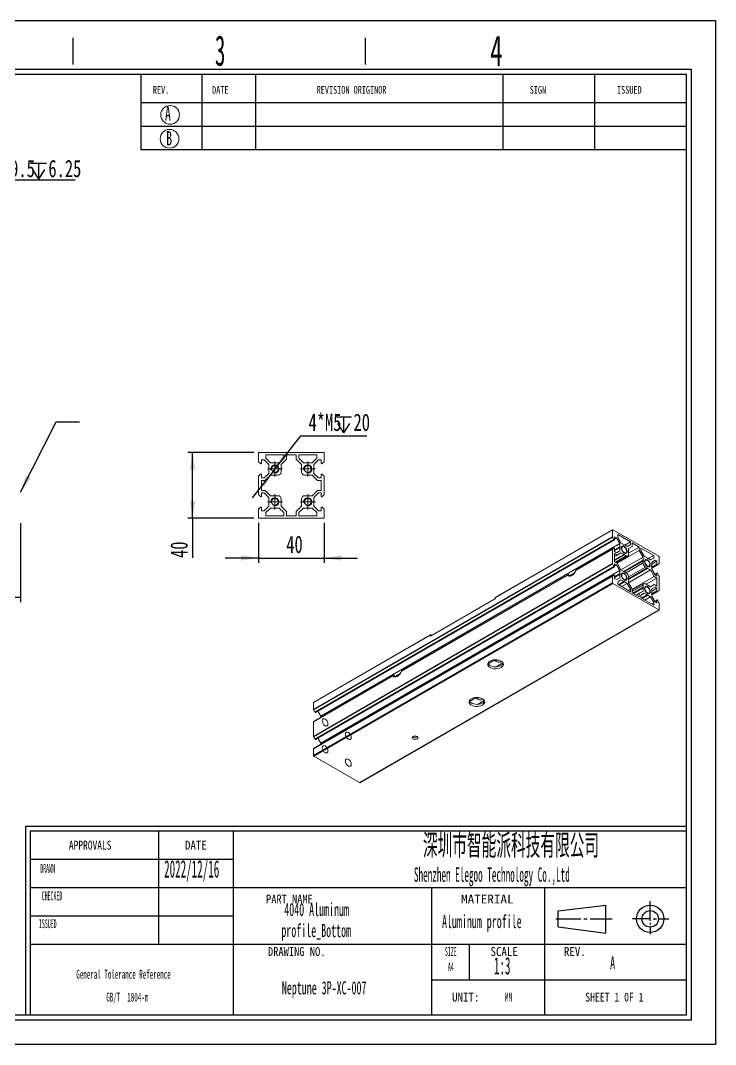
# Model space of a CAD drawing. Header units: millimetres. Extents: x 2 to 295, y 1 to 209.
# Drawn here: x 154.3 to 295.1, y 1.3 to 208.7 of the extents above; entities that cross this region are included whole.
import ezdxf

# ---------------------------------------------------------------- set-up
doc = ezdxf.new("R2010")
doc.units = ezdxf.units.MM
doc.linetypes.add('CENTER', pattern=[10.16, 6.35, -1.27, 1.27, -1.27])
doc.layers.add('DIM', color=5, linetype='Continuous')
doc.layers.add('SLD-0', color=179, linetype='Continuous')
doc.layers.add('中心线', color=1, linetype='CENTER', lineweight=15)
doc.styles.add('SLDTEXTSTYLE0', font='TXT', dxfattribs={"width": 0.56})
doc.styles.add('SLDTEXTSTYLE1', font='TXT', dxfattribs={"width": 0.469})
doc.styles.add('SLDTEXTSTYLE10', font='TXT', dxfattribs={"width": 0.862222})
doc.styles.add('SLDTEXTSTYLE11', font='TXT', dxfattribs={"width": 1.089})
doc.styles.add('SLDTEXTSTYLE12', font='TXT', dxfattribs={"width": 0.56, "bigfont": 'bigfont'})
doc.styles.add('SLDTEXTSTYLE13', font='TXT', dxfattribs={"width": 0.805625})
doc.styles.add('SLDTEXTSTYLE14', font='TXT', dxfattribs={"width": 0.7})
doc.styles.add('SLDTEXTSTYLE3', font='TXT', dxfattribs={"width": 0.484})
doc.styles.add('SLDTEXTSTYLE4', font='TXT', dxfattribs={"width": 0.40535})
doc.styles.add('SLDTEXTSTYLE5', font='TXT', dxfattribs={"width": 0.6})
doc.styles.add('SLDTEXTSTYLE6', font='TXT', dxfattribs={"width": 0.5025})
doc.styles.add('SLDTEXTSTYLE7', font='TXT', dxfattribs={"width": 0.9075})
doc.styles.add('SLDTEXTSTYLE8', font='TXT', dxfattribs={"width": 0.870455})
doc.styles.add('SLDTEXTSTYLE9', font='TXT', dxfattribs={"width": 0.7865})
doc.dimstyles.new('SLDDIMSTYLE0', dxfattribs={"dimtxt": 3.5, "dimasz": 3.5, "dimexe": 0, "dimexo": 0.0625, "dimgap": 0.875, "dimtad": 2, "dimlfac": 3, "dimrnd": 1e-09, "dimzin": 12, "dimdsep": 46, "dimtxsty": 'SLDTEXTSTYLE1', "dimsah": 1, "dimcen": 0.09, "dimadec": 0, "dimazin": 3, "dimtfac": 1, "dimtofl": 0, "dimtmove": 0, "dimatfit": 3, "dimfxl": 0, "dimfrac": 2, "dimtolj": 1, "dimtzin": 12, "dimarcsym": 0})
doc.dimstyles.new('SLDDIMSTYLE1', dxfattribs={"dimtxt": 3.5, "dimasz": 3.5, "dimexe": 0, "dimexo": 0.0625, "dimgap": 0.875, "dimtad": 2, "dimlfac": 3, "dimrnd": 1e-09, "dimzin": 12, "dimdsep": 46, "dimtxsty": 'SLDTEXTSTYLE1', "dimsah": 1, "dimcen": 0.09, "dimadec": 0, "dimazin": 3, "dimtfac": 1, "dimtmove": 0, "dimatfit": 0, "dimfxl": 0, "dimfrac": 2, "dimtolj": 1, "dimtzin": 12, "dimarcsym": 0})
doc.dimstyles.new('SLDDIMSTYLE4', dxfattribs={"dimtxt": 0.18, "dimasz": 3.5, "dimexe": 0, "dimexo": 0.0625, "dimgap": 0, "dimtad": 0, "dimtih": 1, "dimtoh": 1, "dimdec": 0, "dimrnd": 1e-09, "dimzin": 0, "dimdsep": 46, "dimtxsty": 'Standard', "dimsah": 1, "dimcen": 0.09, "dimadec": 0, "dimazin": 0, "dimtfac": 3.5, "dimtdec": 0, "dimtofl": 0, "dimtmove": 0, "dimatfit": 3, "dimfxl": 0, "dimfrac": 2, "dimtolj": 1, "dimtzin": 0, "dimarcsym": 0})
doc.dimstyles.new('SLDDIMSTYLE6', dxfattribs={"dimtxt": 3.5, "dimasz": 3.5, "dimexe": 0, "dimexo": 0.0625, "dimgap": 0.875, "dimtad": 0, "dimtih": 1, "dimtoh": 1, "dimlfac": 3, "dimrnd": 1e-09, "dimzin": 12, "dimdsep": 46, "dimtxsty": 'SLDTEXTSTYLE1', "dimsah": 1, "dimcen": 0, "dimadec": 0, "dimazin": 3, "dimtfac": 1, "dimtmove": 0, "dimatfit": 3, "dimfxl": 0, "dimfrac": 2, "dimtolj": 1, "dimtzin": 12, "dimarcsym": 0})
doc.dimstyles.new('SLDDIMSTYLE7', dxfattribs={"dimtxt": 3.5, "dimasz": 3.5, "dimexe": 0, "dimexo": 0.0625, "dimgap": 0.875, "dimtad": 0, "dimtih": 1, "dimtoh": 1, "dimlfac": 3, "dimrnd": 1e-09, "dimzin": 12, "dimdsep": 46, "dimtxsty": 'SLDTEXTSTYLE1', "dimsah": 1, "dimcen": 0, "dimadec": 0, "dimazin": 3, "dimtfac": 1, "dimtofl": 0, "dimtmove": 0, "dimatfit": 3, "dimfxl": 0, "dimfrac": 2, "dimtolj": 1, "dimtzin": 12, "dimarcsym": 0})

# ---------------------------------------------------------------- blocks, each defined once
blk = doc.blocks.new('SW_NOTE_0')
at = {"layer": 'SLD-0', "color": 0, "char_height": 2.6458, "attachment_point": 2, "style": 'SLDTEXTSTYLE0'}
for s, insert in [('4040 Aluminum', (8.17, 3.41)), ('profile_Bottom', (8.09, -0.85))]:
    blk.add_mtext(s, dxfattribs=dict(at, insert=insert))
blk = doc.blocks.new('SW_NOTE_3')
at = {"layer": 'SLD-0', "color": 0, "char_height": 1.7927, "attachment_point": 2, "style": 'SLDTEXTSTYLE3'}
for s, insert in [('General Tolerance Reference', (12.75, 2.31)), ('GB/T  1804-m', (13.51, -2.32))]:
    blk.add_mtext(s, dxfattribs=dict(at, insert=insert))
blk = doc.blocks.new('_D')
at = {"layer": 'DIM'}
for p, q in [((68.64, 106.86), (68.64, 90.86)), ((154.31, 106.86), (154.31, 90.86)), ((68.64, 91.86), (154.31, 91.86))]:
    blk.add_line(p, q, dxfattribs=at)
for points in [[(68.64, 91.86), (72.14, 91.32), (72.14, 92.39)], [(154.31, 91.86), (150.81, 92.39), (150.81, 91.32)]]:
    blk.add_solid(points, dxfattribs=at)
at = {"layer": 'DIM', "insert": (109.02, 96.37), "char_height": 3.5, "attachment_point": 1, "style": 'SLDTEXTSTYLE14'}
blk.add_mtext('257', dxfattribs=at)
blk = doc.blocks.new('SW_SYMBOL_HOLE_SPOT')
at = {"layer": 'DIM', "color": 0}
for p, q in [((0, 875), (0, 75)), ((1600, 75), (1600, 875)), ((0, 75), (1600, 75))]:
    blk.add_line(p, q, dxfattribs=at)
blk = doc.blocks.new('SW_SYMBOL_HOLE_DEPTH')
at = {"layer": 'DIM', "color": 0}
for p, q in [((0, 875), (800, 875)), ((100, 555), (400, 75)), ((400, 875), (400, 75)), ((700, 555), (400, 75))]:
    blk.add_line(p, q, dxfattribs=at)
blk = doc.blocks.new('_D_11')
at = {"layer": 'DIM'}
for p, q in [((118.73, 168.38), (129.17, 176.37)), ((129.17, 176.37), (165.42, 176.37)), ((117.48, 167.41), (118.73, 168.38))]:
    blk.add_line(p, q, dxfattribs=at)
blk.add_solid([(118.73, 168.38), (121.84, 170.08), (121.18, 170.93)], dxfattribs=at)
at = {"layer": 'DIM', "xscale": 0.004072727272727273, "yscale": 0.004072727272727273, "zscale": 0.004072727272727273}
for name, p in [('SW_SYMBOL_HOLE_SPOT', (141.43, 176.23)), ('SW_SYMBOL_HOLE_DEPTH', (156.31, 176.23))]:
    blk.add_blockref(name, p, dxfattribs=at)
at = {"layer": 'DIM', "char_height": 3.5, "attachment_point": 1, "style": 'SLDTEXTSTYLE14'}
for s, insert in [('2*', (130.75, 180.45)), ('%%c', (133.48, 180.45)), ('%%c', (148.35, 180.45)), ('5.2', (137.35, 180.45)), ('9.5', (152.22, 180.45)), ('6.25', (159.97, 180.45))]:
    blk.add_mtext(s, dxfattribs=dict(at, insert=insert))
blk = doc.blocks.new('_D_14')
at = {"layer": 'DIM'}
for p, q in [((202.51, 106.96), (202.51, 98.81)), ((215.85, 106.96), (215.85, 98.81)), ((202.51, 99.81), (195.78, 99.81)), ((202.51, 99.81), (215.85, 99.81)), ((215.85, 99.81), (222.58, 99.81))]:
    blk.add_line(p, q, dxfattribs=at)
for points in [[(202.51, 99.81), (199.01, 100.35), (199.01, 99.28)], [(215.85, 99.81), (219.35, 99.28), (219.35, 100.35)]]:
    blk.add_solid(points, dxfattribs=at)
at = {"layer": 'DIM', "insert": (208.15, 104.33), "char_height": 3.5, "attachment_point": 1, "style": 'SLDTEXTSTYLE14'}
blk.add_mtext('40', dxfattribs=at)
blk = doc.blocks.new('_D_15')
at = {"layer": 'DIM'}
for p, q in [((201.61, 121.19), (188.18, 121.19)), ((189.18, 107.86), (189.18, 121.19)), ((201.61, 107.86), (188.18, 107.86)), ((189.18, 107.86), (189.18, 99.83))]:
    blk.add_line(p, q, dxfattribs=at)
for points in [[(189.18, 121.19), (188.64, 117.69), (189.72, 117.69)], [(189.18, 107.86), (189.72, 111.36), (188.64, 111.36)]]:
    blk.add_solid(points, dxfattribs=at)
at = {"layer": 'DIM', "insert": (184.67, 99.83), "char_height": 3.5, "attachment_point": 1, "rotation": 90, "style": 'SLDTEXTSTYLE14'}
blk.add_mtext('40', dxfattribs=at)
blk = doc.blocks.new('_D_16')
at = {"layer": 'DIM'}
for p, q in [((206.28, 118.41), (211.07, 124.54)), ((211.07, 124.54), (224.49, 124.54)), ((205.42, 117.3), (206.28, 118.41)), ((205.42, 117.3), (201.27, 112))]:
    blk.add_line(p, q, dxfattribs=at)
for points in [[(206.28, 118.41), (208.86, 120.83), (208.01, 121.5)], [(205.42, 117.3), (202.84, 114.88), (203.69, 114.21)]]:
    blk.add_solid(points, dxfattribs=at)
at = {"layer": 'DIM', "xscale": 0.004072727272727273, "yscale": 0.004072727272727273, "zscale": 0.004072727272727273}
blk.add_blockref('SW_SYMBOL_HOLE_DEPTH', (218.1, 124.83), dxfattribs=at)
at = {"layer": 'DIM', "char_height": 3.5, "attachment_point": 1, "style": 'SLDTEXTSTYLE14'}
for s, insert in [('4*M5', (212.66, 129.05)), ('20', (221.77, 129.05))]:
    blk.add_mtext(s, dxfattribs=dict(at, insert=insert))
blk = doc.blocks.new('SW_CENTERMARKSYMBOL_9')
at = {"layer": '中心线', "color": 0}
for p, q in [((-0.83, 0), (-1.53, 0)), ((0, 0), (-0.83, 0)), ((0, 0.83), (0, 1.53)), ((0, 0), (0, 0.83)), ((0, 0), (0, -0.83)), ((0, 0), (0.83, 0)), ((0.83, 0), (1.53, 0)), ((0, -0.83), (0, -1.53))]:
    blk.add_line(p, q, dxfattribs=at)
blk = doc.blocks.new('SW_CENTERMARKSYMBOL_10')
at = {"layer": '中心线', "color": 0}
for p, q in [((-0.83, 0), (-1.53, 0)), ((0, 0), (-0.83, 0)), ((0, 0.83), (0, 1.53)), ((0, 0), (0, 0.83)), ((0, 0), (0, -0.83)), ((0, 0), (0.83, 0)), ((0.83, 0), (1.53, 0)), ((0, -0.83), (0, -1.53))]:
    blk.add_line(p, q, dxfattribs=at)
blk = doc.blocks.new('SW_CENTERMARKSYMBOL_11')
at = {"layer": '中心线', "color": 0}
for p, q in [((-0.83, 0), (-1.53, 0)), ((0, 0), (-0.83, 0)), ((0, 0.83), (0, 1.53)), ((0, 0), (0, 0.83)), ((0, 0), (0, -0.83)), ((0, 0), (0.83, 0)), ((0.83, 0), (1.53, 0)), ((0, -0.83), (0, -1.53))]:
    blk.add_line(p, q, dxfattribs=at)
blk = doc.blocks.new('SW_CENTERMARKSYMBOL_12')
at = {"layer": '中心线', "color": 0}
for p, q in [((-0.83, 0), (-1.53, 0)), ((0, 0), (-0.83, 0)), ((0, 0.83), (0, 1.53)), ((0, 0), (0, 0.83)), ((0, 0), (0, -0.83)), ((0, 0), (0.83, 0)), ((0.83, 0), (1.53, 0)), ((0, -0.83), (0, -1.53))]:
    blk.add_line(p, q, dxfattribs=at)

msp = doc.modelspace()

# ---------------------------------------------------------------- linework, layer by layer
at = {"color": 7, "linetype": 'Continuous', "lineweight": 15}
for p, q in [((202.5131, 121.0893), (202.5131, 119.3956)), ((215.7464, 121.1893), (202.6131, 121.1893)), ((204.0131, 120.6893), (204.0131, 120.0429)), ((207.6798, 120.6893), (204.0131, 120.6893)), ((207.6798, 120.0429), (207.6798, 120.6893)), ((210.1798, 120.6893), (208.1798, 120.6893)), ((208.1798, 120.6893), (208.1798, 119.8358)), ((210.1798, 119.8358), (210.1798, 120.6893)), ((214.3464, 120.6893), (210.6798, 120.6893)), ((210.6798, 120.6893), (210.6798, 120.0429)), ((214.3464, 120.0429), (214.3464, 120.6893)), ((215.8464, 119.3956), (215.8464, 121.0893)), ((202.5411, 119.328), (202.9424, 118.9267)), ((203.1131, 119.6893), (203.6595, 119.6893)), ((203.1131, 118.9974), (203.1131, 119.6893)), ((203.6595, 119.6893), (204.5964, 118.7524)), ((204.0131, 120.0429), (204.95, 119.106)), ((204.5964, 118.7524), (204.5964, 117.956)), ((204.95, 119.106), (205.7464, 119.106)), ((205.7464, 119.106), (205.8464, 119.006)), ((205.8464, 119.006), (205.9464, 119.106)), ((205.9464, 119.106), (206.7429, 119.106)), ((206.7429, 119.106), (207.6798, 120.0429)), ((208.1798, 119.8358), (207.0964, 118.7524)), ((207.0964, 118.7524), (207.0964, 117.956)), ((211.2631, 118.7524), (210.1798, 119.8358)), ((210.6798, 120.0429), (211.6167, 119.106)), ((211.2631, 117.956), (211.2631, 118.7524)), ((211.6167, 119.106), (212.4131, 119.106)), ((212.4131, 119.106), (212.5131, 119.006)), ((212.5131, 119.006), (212.6131, 119.106)), ((212.6131, 119.106), (213.4095, 119.106)), ((213.4095, 119.106), (214.3464, 120.0429)), ((213.7631, 118.7524), (214.7, 119.6893)), ((213.7631, 117.956), (213.7631, 118.7524)), ((214.7, 119.6893), (215.2464, 119.6893)), ((215.2464, 119.6893), (215.2464, 118.9974)), ((215.4171, 118.9267), (215.8184, 119.328)), ((202.5131, 116.3164), (202.5131, 112.7289)), ((202.9424, 116.7853), (202.5411, 116.384)), ((203.1131, 116.0226), (203.1131, 116.7146)), ((204.5964, 116.9595), (203.6595, 116.0226)), ((204.95, 116.606), (203.8667, 115.5226)), ((204.5964, 117.956), (204.6964, 117.856)), ((204.6964, 117.856), (204.5964, 117.756)), ((204.5964, 117.756), (204.5964, 116.9595)), ((205.7464, 116.606), (204.95, 116.606)), ((205.8464, 116.706), (205.7464, 116.606)), ((205.9464, 116.606), (205.8464, 116.706)), ((206.4298, 116.606), (205.9464, 116.606)), ((207.0964, 117.956), (206.9964, 117.856)), ((206.9964, 117.856), (207.0964, 117.756)), ((207.0964, 117.756), (207.0964, 117.2726)), ((211.3631, 117.856), (211.2631, 117.956)), ((211.2631, 117.756), (211.3631, 117.856)), ((211.2631, 117.2726), (211.2631, 117.756)), ((212.4131, 116.606), (211.9298, 116.606)), ((212.5131, 116.706), (212.4131, 116.606)), ((212.6131, 116.606), (212.5131, 116.706)), ((213.4095, 116.606), (212.6131, 116.606)), ((214.4929, 115.5226), (213.4095, 116.606)), ((213.6631, 117.856), (213.7631, 117.956)), ((213.7631, 117.756), (213.6631, 117.856)), ((213.7631, 116.9595), (213.7631, 117.756)), ((214.7, 116.0226), (213.7631, 116.9595)), ((215.2464, 116.7146), (215.2464, 116.0226)), ((215.8184, 116.384), (215.4171, 116.7853)), ((215.8464, 112.7289), (215.8464, 116.3164)), ((203.6595, 116.0226), (203.1131, 116.0226)), ((203.8667, 115.5226), (203.1131, 115.5226)), ((203.1131, 115.5226), (203.1131, 113.5226)), ((215.2464, 115.5226), (214.4929, 115.5226)), ((215.2464, 116.0226), (214.7, 116.0226)), ((215.2464, 113.5226), (215.2464, 115.5226)), ((202.5411, 112.6613), (202.9424, 112.26)), ((203.1131, 113.5226), (203.8667, 113.5226)), ((203.1131, 113.0226), (203.6595, 113.0226)), ((203.1131, 112.3307), (203.1131, 113.0226)), ((203.6595, 113.0226), (204.5964, 112.0858)), ((203.8667, 113.5226), (204.95, 112.4393)), ((204.5964, 112.0858), (204.5964, 111.2893)), ((204.95, 112.4393), (205.7464, 112.4393)), ((205.7464, 112.4393), (205.8464, 112.3393)), ((205.8464, 112.3393), (205.9464, 112.4393)), ((205.9464, 112.4393), (206.4298, 112.4393)), ((211.9298, 112.4393), (212.4131, 112.4393)), ((212.4131, 112.4393), (212.5131, 112.3393)), ((212.5131, 112.3393), (212.6131, 112.4393)), ((212.6131, 112.4393), (213.4095, 112.4393)), ((213.4095, 112.4393), (214.4929, 113.5226)), ((213.7631, 112.0858), (214.7, 113.0226)), ((213.7631, 111.2893), (213.7631, 112.0858)), ((214.4929, 113.5226), (215.2464, 113.5226)), ((214.7, 113.0226), (215.2464, 113.0226)), ((215.2464, 113.0226), (215.2464, 112.3307)), ((215.4171, 112.26), (215.8184, 112.6613)), ((202.9424, 110.1186), (202.5411, 109.7173)), ((203.1131, 109.356), (203.1131, 110.0479)), ((204.5964, 110.2929), (203.6595, 109.356)), ((204.95, 109.9393), (204.0131, 109.0024)), ((204.5964, 111.2893), (204.6964, 111.1893)), ((204.6964, 111.1893), (204.5964, 111.0893)), ((204.5964, 111.0893), (204.5964, 110.2929)), ((205.7464, 109.9393), (204.95, 109.9393)), ((205.8464, 110.0393), (205.7464, 109.9393)), ((205.9464, 109.9393), (205.8464, 110.0393)), ((206.7429, 109.9393), (205.9464, 109.9393)), ((206.2631, 111.7222), (206.2631, 111.7518)), ((207.6798, 109.0024), (206.7429, 109.9393)), ((207.0964, 111.2893), (206.9964, 111.1893)), ((206.9964, 111.1893), (207.0964, 111.0893)), ((207.0964, 111.7726), (207.0964, 111.2893)), ((207.0964, 111.0893), (207.0964, 110.2929)), ((207.0964, 110.2929), (208.1798, 109.2095)), ((210.1798, 109.2095), (211.2631, 110.2929)), ((211.6167, 109.9393), (210.6798, 109.0024)), ((211.2631, 111.2893), (211.2631, 111.7726)), ((211.3631, 111.1893), (211.2631, 111.2893)), ((211.2631, 111.0893), (211.3631, 111.1893)), ((211.2631, 110.2929), (211.2631, 111.0893)), ((212.4131, 109.9393), (211.6167, 109.9393)), ((212.5131, 110.0393), (212.4131, 109.9393)), ((212.6131, 109.9393), (212.5131, 110.0393)), ((213.4095, 109.9393), (212.6131, 109.9393)), ((214.3464, 109.0024), (213.4095, 109.9393)), ((213.6631, 111.1893), (213.7631, 111.2893)), ((213.7631, 111.0893), (213.6631, 111.1893)), ((213.7631, 110.2929), (213.7631, 111.0893)), ((214.7, 109.356), (213.7631, 110.2929)), ((215.2464, 110.0479), (215.2464, 109.356)), ((215.8184, 109.7173), (215.4171, 110.1186)), ((202.5131, 109.6497), (202.5131, 107.956)), ((202.6131, 107.856), (215.7464, 107.856)), ((203.6595, 109.356), (203.1131, 109.356)), ((204.0131, 109.0024), (204.0131, 108.356)), ((204.0131, 108.356), (207.6798, 108.356)), ((207.6798, 108.356), (207.6798, 109.0024)), ((208.1798, 109.2095), (208.1798, 108.356)), ((208.1798, 108.356), (210.1798, 108.356)), ((210.1798, 108.356), (210.1798, 109.2095)), ((210.6798, 109.0024), (210.6798, 108.356)), ((210.6798, 108.356), (214.3464, 108.356)), ((214.3464, 108.356), (214.3464, 109.0024)), ((215.2464, 109.356), (214.7, 109.356)), ((215.8464, 107.956), (215.8464, 109.6497)), ((213.6572, 69.1477), (274.2327, 104.1172)), ((213.677, 69.0811), (274.2525, 104.0505)), ((250.5446, 91.8254), (274.2327, 105.5002)), ((274.2534, 105.546), (250.5653, 91.8711)), ((274.2327, 104.1172), (274.2327, 105.5002)), ((274.5363, 103.5591), (274.2525, 104.0505)), ((274.3034, 105.541), (283.5901, 100.1799)), ((275.0434, 103.8891), (274.657, 104.1121)), ((274.657, 104.1121), (274.657, 103.5471)), ((274.657, 103.666), (275.0434, 103.8891)), ((275.7058, 102.7416), (275.0434, 103.8891)), ((275.2934, 104.0334), (275.2934, 104.5613)), ((275.2934, 104.5613), (277.8861, 103.0645)), ((275.9558, 102.886), (275.2934, 104.0334)), ((213.9608, 68.5896), (274.5363, 103.5591)), ((214.0608, 68.5319), (274.6363, 103.5014)), ((215.1304, 67.7721), (275.7058, 102.7416)), ((266.8971, 97.4005), (274.2525, 101.6467)), ((267.2742, 97.6183), (274.5363, 101.8105)), ((274.2525, 101.6467), (274.5363, 101.8105)), ((274.657, 101.4858), (275.7058, 102.0913)), ((274.657, 101.3225), (275.7766, 101.9688)), ((274.657, 101.3225), (275.7058, 101.928)), ((274.657, 101.6831), (274.657, 101.1181)), ((275.7058, 102.0913), (275.7058, 102.7416)), ((275.7766, 101.9688), (275.7058, 102.0913)), ((275.7058, 101.928), (275.7766, 101.9688)), ((275.7058, 101.2776), (275.7058, 101.928)), ((276.519, 102.5609), (275.9558, 102.886)), ((276.5897, 102.4384), (276.519, 102.5609)), ((276.6604, 102.4792), (276.5897, 102.4384)), ((276.5897, 102.4384), (276.6604, 102.4792)), ((277.2236, 102.1541), (276.6604, 102.4792)), ((276.7663, 102.4181), (277.8861, 103.0645)), ((277.2235, 102.1542), (277.8861, 102.5367)), ((277.8861, 102.5367), (277.2236, 102.1541)), ((277.4736, 101.7211), (278.2396, 102.1635)), ((277.4736, 100.7854), (279.6539, 102.044)), ((277.4736, 101.0708), (277.4736, 101.7211)), ((277.8861, 103.0645), (277.8861, 102.5367)), ((278.2396, 102.8604), (279.6539, 102.044)), ((278.2396, 102.1635), (278.2396, 102.8604)), ((279.6539, 102.044), (279.6539, 101.3471)), ((280.0074, 101.8399), (282.6001, 100.3432)), ((280.0074, 101.3121), (280.0074, 101.8399)), ((266.8515, 97.3418), (274.2327, 101.6029)), ((274.2327, 98.6736), (274.2327, 101.6029)), ((274.657, 101.1181), (275.0434, 100.8951)), ((274.657, 100.7099), (275.1898, 100.4023)), ((274.657, 99.0768), (274.657, 100.7099)), ((274.657, 99.4446), (276.519, 100.5195)), ((274.657, 99.2813), (276.6604, 100.4379)), ((274.657, 100.0947), (275.1898, 100.4023)), ((275.0168, 98.869), (277.3355, 100.2076)), ((275.0433, 100.8951), (275.7058, 101.2776)), ((275.0434, 100.8951), (275.7058, 101.2776)), ((275.1891, 98.7696), (279.6539, 101.3471)), ((275.1898, 100.4023), (275.9558, 100.8446)), ((275.9555, 97.443), (280.4199, 100.0202)), ((275.9558, 100.8446), (276.519, 100.5195)), ((276.519, 100.5195), (276.5897, 100.5603)), ((276.5897, 100.5603), (276.6604, 100.4379)), ((276.6604, 100.4379), (277.0022, 100.2406)), ((277.4029, 101.0299), (277.4736, 101.0708)), ((277.4736, 100.9075), (277.4029, 101.0299)), ((277.4736, 100.5128), (277.4736, 100.9075)), ((279.6539, 101.3471), (280.4199, 100.0202)), ((280.6699, 100.1646), (280.0074, 101.3121)), ((280.4199, 100.0202), (280.4199, 99.3699)), ((281.2331, 99.8395), (280.6699, 100.1646)), ((281.3038, 99.717), (281.2331, 99.8395)), ((281.3745, 99.7579), (281.3038, 99.717)), ((281.3038, 99.717), (281.3745, 99.7579)), ((281.9377, 99.4327), (281.3745, 99.7579)), ((281.4804, 99.6967), (282.6001, 100.3432)), ((281.9375, 99.4328), (282.6001, 99.8153)), ((282.6001, 99.8153), (281.9377, 99.4327)), ((282.6001, 100.3432), (282.6001, 99.8153)), ((283.6608, 100.0575), (283.6608, 98.6745)), ((213.6572, 63.7041), (274.2327, 98.6736)), ((213.677, 63.6375), (274.2525, 98.6069)), ((213.9608, 63.146), (274.5363, 98.1155)), ((214.0608, 63.0883), (274.6363, 98.0578)), ((274.5363, 98.1155), (274.2525, 98.6069)), ((275.1898, 98.7692), (274.657, 99.0768)), ((275.0434, 98.4454), (274.657, 98.6685)), ((274.657, 98.6685), (274.657, 98.1035)), ((274.657, 98.2224), (275.0434, 98.4454)), ((275.7058, 97.298), (275.0434, 98.4454)), ((275.9558, 97.4424), (275.1898, 98.7692)), ((276.5184, 97.1176), (280.4199, 99.3699)), ((276.5894, 96.9953), (280.4906, 99.2474)), ((276.5894, 96.9953), (280.4199, 99.2066)), ((277.4733, 95.4644), (281.3745, 97.7165)), ((277.4736, 95.6279), (281.2331, 97.7981)), ((280.4199, 99.3699), (280.4906, 99.2474)), ((280.4906, 99.2474), (280.4199, 99.2066)), ((280.4199, 99.2066), (280.4199, 98.8119)), ((280.8913, 97.9954), (281.2331, 97.7981)), ((281.2331, 97.7981), (281.3038, 97.839)), ((281.3038, 97.839), (281.3745, 97.7165)), ((281.3745, 97.7165), (281.9377, 97.3914)), ((282.1877, 98.3494), (282.1169, 98.3086)), ((282.1169, 98.3086), (282.1877, 98.1861)), ((282.8501, 99.3823), (282.1877, 98.9997)), ((282.1877, 98.5537), (283.2365, 99.1592)), ((282.1877, 98.9997), (282.1877, 98.3494)), ((282.1877, 97.7917), (283.3572, 98.4668)), ((282.1877, 98.1861), (282.1877, 97.5358)), ((282.1877, 97.5358), (282.8501, 96.3883)), ((283.2365, 99.1592), (282.8501, 99.3823)), ((283.2365, 98.5943), (283.2365, 99.1592)), ((283.641, 98.6307), (283.3572, 98.4668)), ((213.6572, 61.1898), (274.2327, 96.1593)), ((213.677, 61.2336), (274.2525, 96.2031)), ((213.9608, 61.3974), (274.5363, 96.3669)), ((215.1304, 62.3285), (275.7058, 97.298)), ((231.4961, 76.9316), (265.1148, 96.3392)), ((231.5418, 76.9903), (265.1088, 96.3681)), ((231.9189, 77.2081), (265.2991, 96.478)), ((265.4842, 96.1904), (266.5685, 96.8164)), ((265.6787, 96.1394), (266.2876, 96.4909)), ((265.6787, 96.1394), (266.2876, 96.4909)), ((274.2327, 94.7763), (274.2327, 96.1593)), ((274.2525, 96.2031), (274.5363, 96.3669)), ((274.657, 96.0422), (275.7058, 96.6477)), ((274.657, 95.8789), (275.7766, 96.5252)), ((274.657, 95.8789), (275.7058, 96.4844)), ((274.657, 96.2395), (274.657, 95.6745)), ((274.657, 95.6745), (275.0434, 95.4515)), ((275.0433, 95.4515), (275.7058, 95.834)), ((275.0434, 95.4515), (275.7058, 95.834)), ((275.2934, 95.0185), (275.9558, 95.401)), ((275.7058, 96.6477), (275.7058, 97.298)), ((275.7766, 96.5252), (275.7058, 96.6477)), ((275.7058, 96.4844), (275.7766, 96.5252)), ((275.7058, 95.834), (275.7058, 96.4844)), ((276.519, 97.1173), (275.9558, 97.4424)), ((275.9558, 95.401), (276.519, 95.0759)), ((276.5897, 96.9948), (276.519, 97.1173)), ((276.6604, 97.0356), (276.5897, 96.9948)), ((276.5897, 96.9948), (276.6604, 97.0356)), ((277.0022, 96.8383), (276.6604, 97.0356)), ((277.4029, 95.5863), (277.4736, 95.6272)), ((277.4736, 95.4639), (277.4029, 95.5863)), ((277.4736, 94.8144), (281.9377, 97.3914)), ((277.4736, 95.6272), (277.4736, 96.0218)), ((277.4736, 94.8135), (277.4736, 95.4639)), ((278.2393, 93.4873), (282.7037, 96.0646)), ((281.0559, 94.4982), (283.2365, 95.757)), ((281.9377, 97.3914), (282.7037, 96.0646)), ((282.7037, 96.0646), (283.2365, 95.757)), ((283.2572, 96.776), (282.784, 96.5028)), ((282.8501, 96.3883), (283.2365, 96.1653)), ((283.2365, 96.1653), (283.2365, 96.7302)), ((283.2365, 95.757), (283.2365, 94.1239)), ((283.3572, 96.7183), (283.641, 96.2268)), ((283.6608, 96.1602), (283.6608, 93.2309)), ((213.6572, 59.8068), (274.2327, 94.7763)), ((213.7279, 59.6843), (274.3034, 94.6538)), ((283.5901, 89.2927), (274.3034, 94.6538)), ((275.2934, 94.4906), (275.2934, 95.0185)), ((277.8861, 92.9939), (275.2934, 94.4906)), ((275.3992, 94.4295), (276.519, 95.0759)), ((275.5407, 94.3478), (276.6604, 94.9943)), ((276.1038, 94.0227), (277.2236, 94.6692)), ((276.519, 95.0759), (276.5897, 95.1167)), ((276.5897, 95.1167), (276.6604, 94.9943)), ((276.6604, 94.9943), (277.2236, 94.6692)), ((277.2236, 94.6692), (277.8861, 93.5217)), ((277.4289, 93.2578), (277.8861, 93.5217)), ((278.2396, 93.4867), (277.4736, 94.8135)), ((277.8861, 93.5217), (277.8861, 92.9939)), ((280.558, 94.6262), (278.2396, 93.2878)), ((278.2396, 92.7898), (278.2396, 93.4867)), ((278.3454, 92.7287), (280.4199, 93.9263)), ((278.4868, 92.6471), (280.4906, 93.8038)), ((278.4868, 92.6471), (280.4199, 93.763)), ((280.4199, 94.321), (280.4199, 93.9263)), ((280.4199, 93.9263), (280.4906, 93.8038)), ((280.4906, 93.8038), (280.4199, 93.763)), ((280.4199, 93.763), (280.4199, 93.1127)), ((281.2331, 94.3959), (280.8913, 94.5932)), ((281.3038, 94.2734), (281.2331, 94.3959)), ((281.3745, 94.3143), (281.3038, 94.2734)), ((281.3038, 94.2734), (281.3745, 94.3143)), ((281.9377, 93.9891), (281.3745, 94.3143)), ((281.9375, 93.9892), (282.7037, 94.4315)), ((282.7037, 94.4315), (281.9377, 93.9891)), ((282.8501, 93.9387), (282.1877, 93.5561)), ((282.1877, 93.1101), (283.2365, 93.7156)), ((282.1877, 93.5561), (282.1877, 92.9058)), ((283.2365, 94.1239), (282.7037, 94.4315)), ((283.2365, 93.7156), (282.8501, 93.9387)), ((283.2365, 93.1507), (283.2365, 93.7156)), ((237.3453, 84.015), (250.5446, 91.6348)), ((250.5446, 91.6348), (250.5446, 91.8254)), ((279.6539, 91.9733), (278.2396, 92.7898)), ((279.0501, 92.3219), (280.4199, 93.1127)), ((279.0502, 92.3218), (279.6539, 92.6703)), ((280.4199, 93.1127), (279.6539, 92.6703)), ((279.6539, 92.6703), (279.6539, 91.9733)), ((280.0074, 92.2971), (280.6699, 92.6797)), ((280.0074, 91.7692), (280.0074, 92.2971)), ((282.6001, 90.2725), (280.0074, 91.7692)), ((280.1133, 91.7081), (281.2331, 92.3545)), ((280.2547, 91.6265), (281.3745, 92.2729)), ((280.6699, 92.6797), (281.2331, 92.3545)), ((280.8179, 91.3014), (281.9377, 91.9478)), ((281.2331, 92.3545), (281.3038, 92.3954)), ((281.3038, 92.3954), (281.3745, 92.2729)), ((281.3745, 92.2729), (281.9377, 91.9478)), ((281.9377, 91.9478), (282.6001, 90.8003)), ((282.1877, 92.9058), (282.1169, 92.865)), ((282.1169, 92.865), (282.1877, 92.7425)), ((282.1877, 92.348), (283.3572, 93.0232)), ((282.1877, 92.7425), (282.1877, 92.0922)), ((282.1877, 92.0922), (282.8501, 90.9447)), ((283.2572, 91.3324), (282.784, 91.0592)), ((283.2365, 90.7217), (283.2365, 91.2866)), ((283.641, 93.1871), (283.3572, 93.0232)), ((283.3572, 91.2747), (283.641, 90.7832)), ((223.0146, 54.3233), (283.5901, 89.2927)), ((223.0646, 54.3183), (283.6401, 89.2878)), ((282.143, 90.5364), (282.6001, 90.8003)), ((282.6001, 90.8003), (282.6001, 90.2725)), ((282.8501, 90.9447), (283.2365, 90.7217)), ((283.6608, 90.7166), (283.6608, 89.3336)), ((213.6572, 70.5307), (237.3453, 84.2055)), ((237.366, 84.2513), (213.6779, 70.5765)), ((237.3453, 84.015), (237.3453, 84.2055)), ((237.581, 84.1511), (237.416, 84.2464)), ((249.0501, 78.4049), (250.2557, 79.1009)), ((250.6427, 77.7944), (252.039, 78.6005)), ((213.6572, 66.6334), (229.7594, 75.929)), ((213.677, 66.6772), (229.7534, 75.9579)), ((213.9608, 66.841), (229.9438, 76.0678)), ((230.1288, 75.7802), (231.2131, 76.4062)), ((230.3233, 75.7292), (230.9323, 76.0807)), ((230.3234, 75.7292), (230.9322, 76.0807)), ((213.6572, 69.1477), (213.6572, 70.5307)), ((245.2788, 70.7851), (246.4844, 71.4811)), ((246.8715, 70.1746), (248.2678, 70.9807)), ((213.9608, 68.5896), (213.677, 69.0811)), ((215.1304, 67.7721), (214.534, 68.8051)), ((213.6572, 63.7041), (213.6572, 66.6334)), ((213.677, 66.6772), (213.9608, 66.841)), ((215.1304, 67.5162), (215.1304, 67.7721)), ((213.9608, 63.146), (213.677, 63.6375)), ((215.1304, 62.3285), (214.534, 63.3615)), ((215.1304, 62.0726), (215.1304, 62.3285)), ((234.6465, 63.61), (234.698, 63.6439)), ((213.6572, 59.8068), (213.6572, 61.1898)), ((213.677, 61.2336), (213.9608, 61.3974)), ((223.0146, 54.3233), (213.7279, 59.6843))]:
    msp.add_line(p, q, dxfattribs=at)
at = {"color": 8, "linetype": 'Continuous', "lineweight": 15}
for p, q in [((274.8216, 98.9817), (277.0022, 100.2406)), ((277.0016, 96.8386), (280.4199, 98.8119)), ((277.4736, 96.0225), (280.8913, 97.9954)), ((282.1877, 97.9888), (283.2365, 98.5943)), ((282.7987, 96.4775), (283.2365, 96.7302)), ((278.2396, 93.0623), (280.4199, 94.321)), ((282.1877, 92.5452), (283.2365, 93.1507)), ((282.7987, 91.0339), (283.2365, 91.2866))]:
    msp.add_line(p, q, dxfattribs=at)
at = {"color": 7, "linetype": 'Continuous', "lineweight": 15, "flags": 128}
for points in [[(274.657, 103.5471), (274.6539, 103.5252), (274.645, 103.5087), (274.6311, 103.4989), (274.6133, 103.4969), (274.5932, 103.5027), (274.5725, 103.5158), (274.5529, 103.5352), (274.5363, 103.5591)], [(274.5363, 101.8105), (274.5529, 101.8152), (274.5725, 101.812), (274.5932, 101.8012), (274.6133, 101.7837), (274.6311, 101.7612), (274.645, 101.7354), (274.6539, 101.7086), (274.657, 101.6831)], [(276.5897, 102.0709), (276.7685, 101.9291), (276.9232, 101.7293), (277.0328, 101.4984), (277.0826, 101.2676), (277.0658, 101.0681), (276.9847, 100.9269), (276.8503, 100.863), (276.6807, 100.885), (276.4988, 100.99), (276.3292, 101.1638), (276.1947, 101.3829), (276.1136, 101.6178), (276.0969, 101.8366), (276.1466, 102.0099), (276.2563, 102.1143), (276.4109, 102.1356), (276.5897, 102.0709)], [(274.657, 98.1035), (274.6539, 98.0816), (274.645, 98.0651), (274.6311, 98.0553), (274.6133, 98.0533), (274.5932, 98.0591), (274.5725, 98.0722), (274.5529, 98.0916), (274.5363, 98.1155)], [(281.3038, 98.2064), (281.125, 98.3482), (280.9703, 98.5481), (280.8607, 98.779), (280.8109, 99.0098), (280.8277, 99.2093), (280.9088, 99.3505), (281.0432, 99.4144), (281.2128, 99.3924), (281.3947, 99.2873), (281.5643, 99.1135), (281.6988, 98.8944), (281.7798, 98.6596), (281.7966, 98.4407), (281.7469, 98.2674), (281.6372, 98.1631), (281.4826, 98.1418), (281.3038, 98.2064)], [(283.3572, 98.4668), (283.3406, 98.4622), (283.321, 98.4654), (283.3003, 98.4762), (283.2802, 98.4936), (283.2624, 98.5162), (283.2484, 98.542), (283.2396, 98.5688), (283.2365, 98.5943)], [(265.1148, 96.3392), (265.2739, 96.1909), (265.4815, 96.1263), (265.7235, 96.1501), (265.9831, 96.2604), (266.2428, 96.4499), (266.4847, 96.7055), (266.6923, 97.0097), (266.8515, 97.3418)], [(274.5363, 96.3669), (274.5529, 96.3716), (274.5725, 96.3684), (274.5932, 96.3576), (274.6133, 96.3401), (274.6311, 96.3175), (274.645, 96.2917), (274.6539, 96.265), (274.657, 96.2395)], [(276.5897, 95.4842), (276.4109, 95.626), (276.2563, 95.8259), (276.1466, 96.0568), (276.0969, 96.2875), (276.1136, 96.487), (276.1947, 96.6282), (276.3292, 96.6922), (276.4988, 96.6701), (276.6807, 96.5651), (276.8503, 96.3913), (276.9847, 96.1722), (277.0658, 95.9373), (277.0826, 95.7185), (277.0328, 95.5452), (276.9232, 95.4409), (276.7685, 95.4196), (276.5897, 95.4842)], [(283.2365, 96.7302), (283.2396, 96.7522), (283.2484, 96.7687), (283.2624, 96.7784), (283.2802, 96.7805), (283.3003, 96.7747), (283.321, 96.7615), (283.3406, 96.7422), (283.3572, 96.7183)], [(281.3038, 93.906), (281.4826, 93.7642), (281.6372, 93.5643), (281.7469, 93.3334), (281.7966, 93.1026), (281.7798, 92.9031), (281.6988, 92.7619), (281.5643, 92.698), (281.3947, 92.72), (281.2128, 92.8251), (281.0432, 92.9989), (280.9088, 93.218), (280.8277, 93.4528), (280.8109, 93.6717), (280.8607, 93.845), (280.9703, 93.9493), (281.125, 93.9706), (281.3038, 93.906)], [(283.3572, 93.0232), (283.3406, 93.0186), (283.321, 93.0218), (283.3003, 93.0326), (283.2802, 93.05), (283.2624, 93.0726), (283.2484, 93.0984), (283.2396, 93.1252), (283.2365, 93.1507)], [(283.2365, 91.2866), (283.2396, 91.3086), (283.2484, 91.3251), (283.2624, 91.3348), (283.2802, 91.3369), (283.3003, 91.3311), (283.321, 91.3179), (283.3406, 91.2986), (283.3572, 91.2747)], [(249.425, 78.9448), (249.1896, 78.7713), (249.033, 78.5704), (248.9642, 78.3536), (248.9872, 78.1337), (249.1008, 77.9233), (249.2983, 77.7347), (249.5682, 77.5789), (249.8948, 77.4649), (250.2592, 77.3994), (250.6402, 77.3861), (251.0157, 77.4258), (251.3637, 77.5162), (251.6642, 77.6521), (251.8996, 77.8256), (252.0563, 78.0265), (252.1251, 78.2433), (252.102, 78.4632), (251.9885, 78.6736), (251.791, 78.8621), (251.5211, 79.018), (251.1944, 79.132), (250.83, 79.1975), (250.449, 79.2108), (250.0736, 79.1711), (249.7255, 79.0807), (249.425, 78.9448)], [(229.7594, 75.929), (229.9186, 75.7807), (230.1262, 75.7161), (230.3681, 75.7399), (230.6278, 75.8502), (230.8875, 76.0397), (231.1294, 76.2953), (231.337, 76.5995), (231.4961, 76.9316)], [(251.6642, 78.0604), (251.3637, 77.9245), (251.0157, 77.8341), (250.6402, 77.7943), (250.2592, 77.8076), (249.8948, 77.8732), (249.5682, 77.9872), (249.2983, 78.143), (249.1008, 78.3316), (249.0013, 78.5026)], [(245.6538, 71.325), (245.4184, 71.1515), (245.2617, 70.9506), (245.1929, 70.7338), (245.216, 70.5139), (245.3295, 70.3035), (245.527, 70.1149), (245.7969, 69.9591), (246.1236, 69.8451), (246.488, 69.7796), (246.869, 69.7663), (247.2444, 69.806), (247.5925, 69.8964), (247.893, 70.0323), (248.1284, 70.2058), (248.285, 70.4067), (248.3538, 70.6234), (248.3308, 70.8434), (248.2172, 71.0538), (248.0198, 71.2423), (247.7499, 71.3981), (247.4232, 71.5121), (247.0588, 71.5777), (246.6778, 71.591), (246.3023, 71.5513), (245.9543, 71.4608), (245.6538, 71.325)], [(247.893, 70.4406), (247.5925, 70.3047), (247.2444, 70.2143), (246.869, 70.1745), (246.488, 70.1878), (246.1236, 70.2534), (245.7969, 70.3674), (245.527, 70.5232), (245.3295, 70.7118), (245.23, 70.8828)], [(214.0608, 68.5319), (214.0556, 68.5295), (214.0378, 68.5274), (214.0177, 68.5332), (213.997, 68.5464), (213.9774, 68.5657), (213.9608, 68.5896)], [(214.0608, 63.0883), (214.0556, 63.0859), (214.0378, 63.0838), (214.0177, 63.0896), (213.997, 63.1028), (213.9774, 63.1221), (213.9608, 63.146)], [(233.8216, 63.6779), (233.6951, 63.5687), (233.6507, 63.4398), (233.6951, 63.3109), (233.8216, 63.2017), (234.0108, 63.1287), (234.234, 63.1031), (234.4573, 63.1287), (234.6465, 63.2017), (234.773, 63.3109), (234.8174, 63.4398), (234.773, 63.5687), (234.6465, 63.6779), (234.4573, 63.7509), (234.234, 63.7766), (234.0108, 63.7509), (233.8216, 63.6779)]]:
    msp.add_lwpolyline(points, dxfattribs=at)
at = {"color": 7, "linetype": 'Continuous', "lineweight": 0, "flags": 128}
for points in [[(277.179, 101.1592), (277.1341, 100.9247), (277.0064, 100.7777), (276.8152, 100.7405), (276.5897, 100.8189), (276.3642, 101.0009), (276.1731, 101.2588), (276.0453, 101.5532), (276.0005, 101.8395), (276.0453, 102.074), (276.1731, 102.2211), (276.3642, 102.2582), (276.5897, 102.1798), (276.8152, 101.9978), (277.0064, 101.74), (277.1341, 101.4455), (277.179, 101.1592)], [(281.893, 98.4378), (281.8482, 98.2033), (281.7204, 98.0563), (281.5293, 98.0192), (281.3038, 98.0976), (281.0783, 98.2795), (280.8871, 98.5374), (280.7594, 98.8319), (280.7145, 99.1182), (280.7594, 99.3527), (280.8871, 99.4997), (281.0783, 99.5368), (281.3038, 99.4585), (281.5293, 99.2765), (281.7204, 99.0186), (281.8482, 98.7241), (281.893, 98.4378)], [(277.179, 95.7156), (277.1341, 95.4811), (277.0064, 95.3341), (276.8152, 95.2969), (276.5897, 95.3753), (276.3642, 95.5573), (276.1731, 95.8151), (276.0453, 96.1096), (276.0005, 96.3959), (276.0453, 96.6304), (276.1731, 96.7774), (276.3642, 96.8146), (276.5897, 96.7362), (276.8152, 96.5542), (277.0064, 96.2964), (277.1341, 96.0019), (277.179, 95.7156)], [(281.893, 92.9942), (281.8482, 92.7597), (281.7204, 92.6127), (281.5293, 92.5756), (281.3038, 92.6539), (281.0783, 92.8359), (280.8871, 93.0938), (280.7594, 93.3883), (280.7145, 93.6746), (280.7594, 93.9091), (280.8871, 94.0561), (281.0783, 94.0932), (281.3038, 94.0149), (281.5293, 93.8329), (281.7204, 93.575), (281.8482, 93.2805), (281.893, 92.9942)], [(215.425, 66.8701), (215.4698, 66.5838), (215.5976, 66.2893), (215.7887, 66.0314), (216.0142, 65.8494), (216.2397, 65.7711), (216.4309, 65.8082), (216.5586, 65.9552), (216.6035, 66.1897), (216.5586, 66.476), (216.4309, 66.7705), (216.2397, 67.0284), (216.0142, 67.2103), (215.7887, 67.2887), (215.5976, 67.2516), (215.4698, 67.1046), (215.425, 66.8701)], [(220.139, 64.1487), (220.1839, 63.8624), (220.3116, 63.5679), (220.5028, 63.31), (220.7283, 63.1281), (220.9538, 63.0497), (221.145, 63.0868), (221.2727, 63.2339), (221.3175, 63.4684), (221.2727, 63.7546), (221.145, 64.0491), (220.9538, 64.307), (220.7283, 64.489), (220.5028, 64.5674), (220.3116, 64.5302), (220.1839, 64.3832), (220.139, 64.1487)], [(215.425, 61.4264), (215.4698, 61.1402), (215.5976, 60.8457), (215.7887, 60.5878), (216.0142, 60.4058), (216.2397, 60.3274), (216.4309, 60.3646), (216.5586, 60.5116), (216.6035, 60.7461), (216.5586, 61.0324), (216.4309, 61.3269), (216.2397, 61.5848), (216.0142, 61.7667), (215.7887, 61.8451), (215.5976, 61.808), (215.4698, 61.661), (215.425, 61.4264)], [(220.139, 58.7051), (220.1839, 58.4188), (220.3116, 58.1243), (220.5028, 57.8664), (220.7283, 57.6845), (220.9538, 57.6061), (221.145, 57.6432), (221.2727, 57.7902), (221.3175, 58.0247), (221.2727, 58.311), (221.145, 58.6055), (220.9538, 58.8634), (220.7283, 59.0454), (220.5028, 59.1238), (220.3116, 59.0866), (220.1839, 58.9396), (220.139, 58.7051)]]:
    msp.add_lwpolyline(points, dxfattribs=at)
at = {"color": 7, "linetype": 'Continuous', "lineweight": 15}
for centre in [(205.8464, 117.856), (212.5131, 117.856), (205.8464, 111.1893), (212.5131, 111.1893)]:
    msp.add_circle(centre, 0.7, dxfattribs=at)
for centre, radius, start, end in [((202.6131, 121.0893), 0.1, 90, 180), ((215.7464, 121.0893), 0.1, 0, 90), ((202.6088, 119.3956), 0.0957, 180, 225), ((203.0131, 118.9974), 0.1, 225, 0), ((215.3464, 118.9974), 0.1, 180, 315), ((215.7508, 119.3956), 0.0957, 315, 0), ((202.6088, 116.3164), 0.0957, 135, 180), ((203.0131, 116.7146), 0.1, 0, 135), ((206.4298, 117.2726), 0.6667, 270, 0), ((211.9298, 117.2726), 0.6667, 180, 270), ((215.3464, 116.7146), 0.1, 45, 180), ((215.7508, 116.3164), 0.0957, 0, 45), ((202.6088, 112.7289), 0.0957, 180, 225), ((203.0131, 112.3307), 0.1, 225, 0), ((206.4298, 111.7726), 0.6667, 0, 90), ((211.9298, 111.7726), 0.6667, 90, 180), ((215.3464, 112.3307), 0.1, 180, 315), ((215.7508, 112.7289), 0.0957, 315, 360), ((203.0131, 110.0479), 0.1, 0, 135), ((215.3464, 110.0479), 0.1, 45, 180), ((202.6088, 109.6497), 0.0957, 135, 180), ((202.6131, 107.956), 0.1, 180, 270), ((215.7464, 107.956), 0.1, 270, 0), ((215.7508, 109.6497), 0.0957, 0, 45), ((274.2758, 105.5072), 0.0437, 50.797012, 189.21374), ((274.3706, 104.1219), 0.138, 181.95615, 211.14373), ((274.2806, 101.6076), 0.0481, 125.698174, 185.620844), ((277.1862, 100.4662), 0.2911, 230.796719, 9.214032), ((283.5073, 100.0505), 0.1537, 2.605617, 57.394383), ((274.3706, 98.6783), 0.138, 181.956176, 211.143763), ((281.4434, 98.8585), 1.0245, 182.605481, 237.394519), ((283.6129, 98.6698), 0.0481, 305.698274, 5.620869), ((266.1574, 96.5045), 0.7427, 191.514443, 210.807654), ((274.2806, 96.164), 0.0481, 125.698274, 185.620869), ((276.4501, 95.9752), 1.0245, 2.605481, 57.394519), ((283.5228, 96.1554), 0.138, 1.956176, 31.143763), ((274.3862, 94.7833), 0.1537, 182.605617, 237.394383), ((280.7073, 94.3676), 0.2911, 50.796719, 189.214032), ((250.596, 91.8297), 0.0515, 126.473988, 184.838312), ((283.6129, 93.2262), 0.0481, 305.698174, 5.620844), ((283.6177, 89.3266), 0.0437, 230.797012, 9.21374), ((283.5228, 90.7118), 0.138, 1.95615, 31.14373), ((237.3884, 84.2125), 0.0437, 50.797012, 189.21374), ((250.5449, 81.7439), 2.6588, 263.753889, 282.587558), ((251.2633, 78.8688), 0.9024, 296.381294, 336.057446), ((230.802, 76.0943), 0.7427, 191.514389, 210.808169), ((213.7071, 70.5357), 0.0502, 125.598124, 185.714176), ((246.7737, 74.1241), 2.6588, 263.753889, 282.587558), ((247.492, 71.249), 0.9024, 296.38142, 336.057333), ((213.7952, 69.1524), 0.138, 181.95615, 211.14373), ((213.7051, 66.6381), 0.0481, 125.698174, 185.620844), ((213.7952, 63.7088), 0.138, 181.956176, 211.143763), ((234.2368, 64.3609), 0.8555, 236.941196, 298.617627), ((213.7051, 61.1945), 0.0481, 125.698274, 185.620869), ((213.8107, 59.8138), 0.1537, 182.605617, 237.394383), ((223.0439, 54.3641), 0.0503, 234.382413, 294.306679)]:
    msp.add_arc(centre, radius, start, end, dxfattribs=at)
at = {"color": 7, "linetype": 'Continuous', "lineweight": 0}
for centre in [(205.8464, 117.856), (205.8464, 117.856), (212.5131, 117.856), (212.5131, 117.856), (205.8464, 111.1893), (205.8464, 111.1893), (212.5131, 111.1893), (212.5131, 111.1893)]:
    msp.add_arc(centre, 0.8333, 255, 195, dxfattribs=at)
at = {"color": 7, "linetype": 'Continuous', "lineweight": 15}
for centre, major_axis, ratio, start_param, end_param in [((266.4545, 97.1451), (1.4167, 0.818), 0.00007037, 5.03007469, 5.32939187), ((266.4545, 97.1451), (1.4167, 0.818), 0.00007037, 2.5245085, 2.82382568), ((250.5446, 80.7316), (-1.1196, 1.9392), 0.57733463, 2.17261592, 3.24826668), ((231.0992, 76.7349), (1.4167, 0.818), 0.00007037, 5.03007469, 5.32939187), ((231.0992, 76.7349), (1.4167, 0.818), 0.00007037, 2.5245085, 2.82382568), ((246.7734, 73.1117), (-1.1196, 1.9392), 0.57733463, 2.17261592, 3.24826668)]:
    msp.add_ellipse(centre, major_axis=major_axis, ratio=ratio, start_param=start_param, end_param=end_param, dxfattribs=at)
for points, knots in [([(265.1148, 96.3392), (265.1098, 96.3463), (265.1067, 96.3524), (265.1045, 96.3626), (265.1055, 96.3662), (265.1088, 96.3681)], [0, 0, 0, 0, 0.5, 0.5, 1, 1, 1, 1]), ([(265.2991, 96.478), (265.3073, 96.4828), (265.319, 96.4827), (265.3456, 96.4726), (265.3605, 96.4626), (265.3877, 96.4363), (265.4004, 96.4198), (265.4198, 96.3869), (265.4266, 96.3704), (265.4296, 96.3563)], [0, 0, 0, 0, 0.25, 0.25, 0.5, 0.5, 0.75, 0.75, 1, 1, 1, 1]), ([(266.8971, 97.4005), (266.8872, 97.3948), (266.8782, 97.3864), (266.8628, 97.3662), (266.8564, 97.3545), (266.8515, 97.3418)], [0, 0, 0, 0, 0.5, 0.5, 1, 1, 1, 1]), ([(231.5418, 76.9903), (231.5319, 76.9846), (231.5229, 76.9762), (231.5074, 76.956), (231.501, 76.9443), (231.4961, 76.9316)], [0, 0, 0, 0, 0.5, 0.5, 1, 1, 1, 1]), ([(229.7594, 75.929), (229.7545, 75.9361), (229.7514, 75.9422), (229.7492, 75.9524), (229.7501, 75.956), (229.7534, 75.9579)], [0, 0, 0, 0, 0.5, 0.5, 1, 1, 1, 1]), ([(229.9438, 76.0678), (229.952, 76.0726), (229.9637, 76.0725), (229.9903, 76.0624), (230.0051, 76.0524), (230.0324, 76.0261), (230.0451, 76.0096), (230.0645, 75.9767), (230.0712, 75.9602), (230.0743, 75.9461)], [0, 0, 0, 0, 0.25, 0.25, 0.5, 0.5, 0.75, 0.75, 1, 1, 1, 1])]:
    msp.add_open_spline(points, degree=3, knots=knots, dxfattribs=at)
at = {"layer": 'SLD-0'}
for p, q in [((1.812, 208.6737), (295.1066, 208.6737)), ((295.1066, 208.6737), (295.1066, 1.2938)), ((12.6748, 197.811), (289.1814, 197.811)), ((252.0174, 197.811), (252.0174, 182.5137)), ((270.5994, 197.811), (270.5994, 182.5137)), ((289.1814, 197.811), (289.1814, 7.2189)), ((289.1814, 7.2189), (12.6748, 7.2189)), ((295.1066, 1.2938), (1.812, 1.2938))]:
    msp.add_line(p, q, dxfattribs=at)
at = {"layer": 'SLD-0', "color": 6, "linetype": 'Continuous'}
for p, q in [((164.9525, 199.786), (164.9525, 205.1695)), ((224.2039, 199.786), (224.2039, 205.1695)), ((11.6873, 198.7985), (290.1689, 198.7985)), ((290.1689, 198.7985), (290.1689, 6.2314)), ((290.1689, 6.2314), (11.6873, 6.2314))]:
    msp.add_line(p, q, dxfattribs=at)
at = {"layer": 'SLD-0', "color": 179, "linetype": 'Continuous'}
for p, q in [((178.6588, 197.811), (178.6588, 182.5137)), ((191.0502, 197.811), (191.0502, 182.5137)), ((201.8863, 197.811), (201.8863, 182.5137)), ((178.6588, 192.0745), (289.1814, 192.0745)), ((178.6588, 187.2941), (289.1814, 187.2941)), ((178.6588, 182.5137), (289.1814, 182.5137)), ((289.1814, 45.4622), (155.3299, 45.4622)), ((155.3299, 45.4622), (155.3299, 7.2189)), ((289.1814, 44.5061), (156.286, 44.5061)), ((156.286, 44.5061), (156.286, 7.2189)), ((182.2808, 44.5061), (182.2808, 21.5602)), ((197.3975, 44.5061), (197.3975, 7.2189)), ((197.3975, 38.7696), (156.286, 38.7696)), ((289.1814, 33.0331), (156.286, 33.0331)), ((237.553, 33.0331), (237.553, 7.2189)), ((260.499, 7.2189), (260.499, 33.0331)), ((263.2552, 28.3538), (272.8879, 29.5382)), ((272.8879, 23.8461), (272.8879, 29.5382)), ((281.8693, 26.3495), (281.8693, 30.3163)), ((197.3975, 27.2966), (156.286, 27.2966)), ((263.2552, 25.1064), (263.2552, 28.3538)), ((262.7856, 26.7328), (267.8301, 26.7328)), ((263.2552, 25.1064), (272.8879, 23.8461)), ((268.4607, 26.7328), (269.0912, 26.7328)), ((269.7218, 26.7328), (274.1357, 26.7328)), ((281.8693, 26.7328), (278.2684, 26.7328)), ((281.8693, 25.9663), (281.8693, 25.5831)), ((281.8693, 25.1998), (281.8693, 23.6668)), ((282.4999, 26.7328), (283.1304, 26.7328)), ((283.761, 26.7328), (285.6527, 26.7328)), ((289.1814, 21.5602), (156.286, 21.5602)), ((245.2016, 21.5602), (245.2016, 14.3895)), ((237.553, 14.3895), (289.1814, 14.3895))]:
    msp.add_line(p, q, dxfattribs=at)
at = {"layer": 'SLD-0', "lineweight": 0}
for centre in [(184.6221, 189.5636), (184.4994, 184.7149)]:
    msp.add_circle(centre, 1.8944, dxfattribs=at)
at = {"layer": 'SLD-0', "color": 179, "linetype": 'Continuous'}
for radius in [2.7714, 1.669]:
    msp.add_circle((281.8693, 26.7328), radius, dxfattribs=at)

# ---------------------------------------------------------------- block references
at = {"layer": 'SLD-0'}
msp.add_blockref('SW_NOTE_0', (206.1245, 26.5479), dxfattribs=at)
at = {"layer": 'SLD-0', "color": 179}
msp.add_blockref('SW_NOTE_3', (162.4379, 14.1109), dxfattribs=at)
at = {"layer": '中心线'}
for name, p in [('SW_CENTERMARKSYMBOL_12', (205.8464, 117.856)), ('SW_CENTERMARKSYMBOL_9', (212.5131, 117.856)), ('SW_CENTERMARKSYMBOL_11', (205.8464, 111.1893)), ('SW_CENTERMARKSYMBOL_10', (212.5131, 111.1893))]:
    msp.add_blockref(name, p, dxfattribs=at)

# ---------------------------------------------------------------- texts
at = {"color": 7, "linetype": 'Continuous', "lineweight": 0, "char_height": 3.5, "attachment_point": 1, "style": 'SLDTEXTSTYLE1'}
for s, insert in [('2022/12/16', (183.4114, 38.6085)), ('1:3', (250.2177, 19.0012))]:
    msp.add_mtext(s, dxfattribs=dict(at, insert=insert))
at = {"layer": 'SLD-0'}
for s, insert, char_height, attachment_point, style in [('3', (193.7066, 205.6655), 6.172, 1, 'SLDTEXTSTYLE6'), ('4', (249.4405, 205.6593), 6.172, 1, 'SLDTEXTSTYLE5'), ('A', (183.5778, 191.2862), 2.9034, 1, 'SLDTEXTSTYLE5'), ('B', (183.8319, 186.2712), 2.9034, 1, 'SLDTEXTSTYLE5'), ('\\M+1905B圳\\M+18E73\\M+19271\\M+1945C\\M+19468\\M+189C8\\M+18B5A\\M+1974C\\M+18CC0\\M+18CF6\\M+18E69', (253.6756, 43.9429), 4.82808, 2, 'SLDTEXTSTYLE12'), ('Aluminum profile', (247.7656, 27.5193), 2.645833, 2, 'SLDTEXTSTYLE0'), ('A', (274.2584, 19.1737), 2.6458, 2, 'SLDTEXTSTYLE0'), ('Neptune 3P-XC-007', (215.8264, 14.0956), 2.645833, 2, 'SLDTEXTSTYLE0')]:
    msp.add_mtext(s, dxfattribs=dict(at, insert=insert, char_height=char_height, attachment_point=attachment_point, style=style))
at = {"layer": 'SLD-0', "color": 179}
for s, insert, char_height, attachment_point, style in [('REV.', (181.1288, 195.4001), 1.55363, 1, 'SLDTEXTSTYLE9'), ('DATE', (193.1265, 195.4001), 1.55363, 1, 'SLDTEXTSTYLE9'), ('REVISION ORIGINOR', (214.3082, 195.4001), 1.553633, 1, 'SLDTEXTSTYLE9'), ('SIGN', (257.4664, 195.4001), 1.55363, 1, 'SLDTEXTSTYLE9'), ('ISSUED', (275.1481, 195.4001), 1.55363, 1, 'SLDTEXTSTYLE9'), ('APPROVALS', (168.4266, 42.5627), 1.79265, 2, 'SLDTEXTSTYLE9'), ('DATE', (189.8496, 42.5627), 1.79265, 2, 'SLDTEXTSTYLE7'), ('DRAWN', (159.8036, 37.8529), 1.79265, 2, 'SLDTEXTSTYLE4'), ('Shenzhen Elegoo Technology Co.,Ltd', (249.7983, 37.1647), 2.910417, 2, 'SLDTEXTSTYLE1'), ('CHECKED', (160.6957, 32.3147), 1.79265, 2, 'SLDTEXTSTYLE4'), ('PART NAME', (208.7939, 31.6454), 1.79265, 2, 'SLDTEXTSTYLE10'), ('MATERIAL', (248.8802, 31.6454), 1.79265, 2, 'SLDTEXTSTYLE11'), ('ISSUED', (159.837, 26.6544), 1.79265, 2, 'SLDTEXTSTYLE4'), ('DRAWING NO.', (210.268, 21.0216), 1.792654, 2, 'SLDTEXTSTYLE8'), ('SIZE', (241.4789, 21.0216), 1.79265, 2, 'SLDTEXTSTYLE4'), ('SCALE', (252.2889, 21.0216), 1.79265, 2, 'SLDTEXTSTYLE7'), ('REV.', (266.6102, 21.0216), 1.79265, 2, 'SLDTEXTSTYLE7'), ('A4', (241.4898, 17.9531), 1.79265, 2, 'SLDTEXTSTYLE4'), ('UNIT:', (244.4987, 11.7907), 1.79265, 2, 'SLDTEXTSTYLE7'), ('MM', (253.1609, 11.7907), 1.79265, 2, 'SLDTEXTSTYLE3'), ('SHEET 1 0F 1', (274.62, 11.7907), 1.792654, 2, 'SLDTEXTSTYLE13')]:
    msp.add_mtext(s, dxfattribs=dict(at, insert=insert, char_height=char_height, attachment_point=attachment_point, style=style))

# ---------------------------------------------------------------- dimensions: what is measured, and where the dimension line sits
at = {"layer": 'DIM'}
dim = msp.add_radius_dim(center=(117.4761, 167.414), mpoint=(118.7331, 168.3768), text='2*%%c5.2{\\fGDT;v}%%c9.5{\\fGDT;x}6.25', dimstyle='SLDDIMSTYLE7', override={"dimpost": '<>'}, dxfattribs=at)
dim.commit()
dim.dimension.update_dxf_attribs({"geometry": '_D_11', "text_midpoint": (148.0865, 178.1904), "dimtype": 164})
dim = msp.add_diameter_dim_2p(p1=(206.2773, 118.4077), p2=(205.4156, 117.3043), text='4*M5{\\fGDT;x}20', dimstyle='SLDDIMSTYLE6', override={"dimpost": '<>'}, dxfattribs=at)
dim.commit()
dim.dimension.update_dxf_attribs({"geometry": '_D_16', "text_midpoint": (218.5718, 126.7921), "dimtype": 163})
dim = msp.add_linear_dim(base=(189.1798, 121.1893), p1=(202.6131, 107.856), p2=(202.6131, 121.1893), angle=90, dimstyle='SLDDIMSTYLE0', dxfattribs=at)
dim.commit()
dim.dimension.update_dxf_attribs({"geometry": '_D_15', "text_midpoint": (189.1798, 101.1932), "dimtype": 160})
for base, p1, p2, dimstyle, picture, middle in [((154.3094, 91.856), (68.6428, 107.856), (154.3094, 107.856), 'SLDDIMSTYLE0', '_D', (111.0575, 91.856)), ((215.8464, 99.814), (202.5131, 107.956), (215.8464, 107.956), 'SLDDIMSTYLE1', '_D_14', (209.5146, 99.814))]:
    dim = msp.add_linear_dim(base=base, p1=p1, p2=p2, dimstyle=dimstyle, dxfattribs=at)
    dim.commit()
    dim.dimension.update_dxf_attribs({"geometry": picture, "text_midpoint": middle, "dimtype": 160})

# ---------------------------------------------------------------- leaders
at = {"color": 7, "linetype": 'Continuous', "lineweight": 0}
msp.add_leader([(154.3094, 113.1464), (161.5462, 127.4078), (166.2396, 127.4078)], dimstyle='SLDDIMSTYLE4', dxfattribs=at)

doc.saveas('drawing.dxf')
